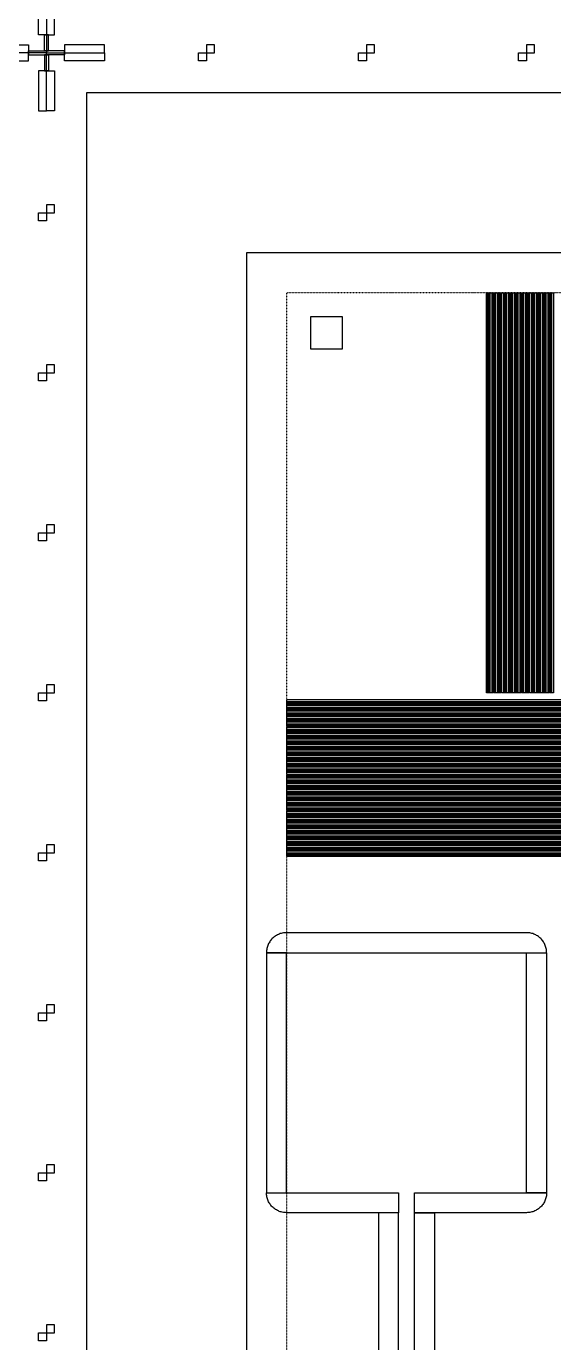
# Model space of a CAD drawing. Extents: x -50000 to 50000, y -50000 to 50000.
# Drawn here: x -21650 to -20332, y -32025 to -28734 of the extents above; entities that cross this region are included whole.
import ezdxf

# ---------------------------------------------------------------- set-up
doc = ezdxf.new("R2010")
doc.units = 0
doc.linetypes.add('DOT', pattern=[0.2, 0, -0.2])
doc.layers.get('0').update_dxf_attribs({"linetype": 'CONTINUOUS'})
for name, color, linetype in [('BASEMETAL', 4, 'CONTINUOUS'), ('DICEGRID', 3, 'CONTINUOUS'), ('FRAME', 8, 'CONTINUOUS'), ('MARKERS', 2, 'CONTINUOUS')]:
    doc.layers.add(name, color=color, linetype=linetype)

# ---------------------------------------------------------------- blocks, each defined once
blk = doc.blocks.new('DICINGBORDER')
for points in [[(0, 7200), (45, 7200), (45, 7195), (0, 7195)], [(0, 7195), (5, 7195), (5, 7155), (0, 7155)], [(45, 7200), (145, 7200), (145, 7180), (45, 7180)], [(380, 7200), (400, 7200), (400, 7180), (380, 7180)], [(780, 7200), (800, 7200), (800, 7180), (780, 7180)], [(1180, 7200), (1200, 7200), (1200, 7180), (1180, 7180)], [(7155, 7200), (7055, 7200), (7055, 7180), (7155, 7180)], [(7200, 7200), (7155, 7200), (7155, 7195), (7200, 7195)], [(7200, 7195), (7195, 7195), (7195, 7155), (7200, 7155)], [(0, 7155), (20, 7155), (20, 7055), (0, 7055)], [(7200, 7155), (7180, 7155), (7180, 7055), (7200, 7055)], [(0, 6800), (20, 6800), (20, 6820), (0, 6820)], [(7200, 6780), (7180, 6780), (7180, 6800), (7200, 6800)], [(0, 6400), (20, 6400), (20, 6420), (0, 6420)], [(7200, 6380), (7180, 6380), (7180, 6400), (7200, 6400)], [(0, 6000), (20, 6000), (20, 6020), (0, 6020)], [(7200, 5980), (7180, 5980), (7180, 6000), (7200, 6000)], [(0, 5600), (20, 5600), (20, 5620), (0, 5620)], [(7200, 5580), (7180, 5580), (7180, 5600), (7200, 5600)], [(0, 5200), (20, 5200), (20, 5220), (0, 5220)], [(7200, 5180), (7180, 5180), (7180, 5200), (7200, 5200)], [(0, 4800), (20, 4800), (20, 4820), (0, 4820)], [(7200, 4780), (7180, 4780), (7180, 4800), (7200, 4800)], [(0, 4400), (20, 4400), (20, 4420), (0, 4420)], [(7200, 4380), (7180, 4380), (7180, 4400), (7200, 4400)], [(0, 4000), (20, 4000), (20, 4020), (0, 4020)], [(7200, 3980), (7180, 3980), (7180, 4000), (7200, 4000)], [(0, 45), (20, 45), (20, 145), (0, 145)], [(7200, 45), (7180, 45), (7180, 145), (7200, 145)], [(0, 5), (5, 5), (5, 45), (0, 45)], [(7200, 5), (7195, 5), (7195, 45), (7200, 45)], [(0, 0), (45, 0), (45, 5), (0, 5)], [(45, 0), (145, 0), (145, 20), (45, 20)], [(400, 0), (420, 0), (420, 20), (400, 20)], [(800, 0), (820, 0), (820, 20), (800, 20)], [(1200, 0), (1220, 0), (1220, 20), (1200, 20)], [(7155, 0), (7055, 0), (7055, 20), (7155, 20)], [(7200, 0), (7155, 0), (7155, 5), (7200, 5)]]:
    blk.add_lwpolyline(points, close=True)
blk = doc.blocks.new('CHIP_JARRAY')
for points in [[(1000, 6500), (1002, 6500), (1002, 5500), (1000, 5500)], [(1003, 6500), (1005.4, 6500), (1005.4, 5500), (1003, 5500)], [(1006, 6500), (1008, 6500), (1008, 5500), (1006, 5500)], [(1009, 6500), (1013.3, 6500), (1013.3, 5500), (1009, 5500)], [(1014, 6500), (1016, 6500), (1016, 5500), (1014, 5500)], [(1017, 6500), (1019.4, 6500), (1019.4, 5500), (1017, 5500)], [(1020, 6500), (1022, 6500), (1022, 5500), (1020, 5500)], [(1023, 6500), (1027.3, 6500), (1027.3, 5500), (1023, 5500)], [(1028, 6500), (1030, 6500), (1030, 5500), (1028, 5500)], [(1031, 6500), (1033.4, 6500), (1033.4, 5500), (1031, 5500)], [(1034, 6500), (1036, 6500), (1036, 5500), (1034, 5500)], [(1037, 6500), (1041.3, 6500), (1041.3, 5500), (1037, 5500)], [(1042, 6500), (1044, 6500), (1044, 5500), (1042, 5500)], [(1045, 6500), (1047.4, 6500), (1047.4, 5500), (1045, 5500)], [(1048, 6500), (1050, 6500), (1050, 5500), (1048, 5500)], [(1051, 6500), (1055.3, 6500), (1055.3, 5500), (1051, 5500)], [(1056, 6500), (1058, 6500), (1058, 5500), (1056, 5500)], [(1059, 6500), (1061.4, 6500), (1061.4, 5500), (1059, 5500)], [(1062, 6500), (1064, 6500), (1064, 5500), (1062, 5500)], [(1065, 6500), (1069.3, 6500), (1069.3, 5500), (1065, 5500)], [(1070, 6500), (1072, 6500), (1072, 5500), (1070, 5500)], [(1073, 6500), (1075.4, 6500), (1075.4, 5500), (1073, 5500)], [(1076, 6500), (1078, 6500), (1078, 5500), (1076, 5500)], [(1079, 6500), (1083.3, 6500), (1083.3, 5500), (1079, 5500)], [(1084, 6500), (1086, 6500), (1086, 5500), (1084, 5500)], [(1087, 6500), (1089.4, 6500), (1089.4, 5500), (1087, 5500)], [(1090, 6500), (1092, 6500), (1092, 5500), (1090, 5500)], [(1093, 6500), (1097.3, 6500), (1097.3, 5500), (1093, 5500)], [(1098, 6500), (1100, 6500), (1100, 5500), (1098, 5500)], [(1101, 6500), (1103.4, 6500), (1103.4, 5500), (1101, 5500)], [(1104, 6500), (1106, 6500), (1106, 5500), (1104, 5500)], [(1107, 6500), (1111.3, 6500), (1111.3, 5500), (1107, 5500)], [(1112, 6500), (1114, 6500), (1114, 5500), (1112, 5500)], [(1115, 6500), (1117.4, 6500), (1117.4, 5500), (1115, 5500)], [(1118, 6500), (1120, 6500), (1120, 5500), (1118, 5500)], [(1121, 6500), (1125.3, 6500), (1125.3, 5500), (1121, 5500)], [(1126, 6500), (1128, 6500), (1128, 5500), (1126, 5500)], [(1129, 6500), (1131.4, 6500), (1131.4, 5500), (1129, 5500)], [(1132, 6500), (1134, 6500), (1134, 5500), (1132, 5500)], [(1135, 6500), (1139.3, 6500), (1139.3, 5500), (1135, 5500)], [(1140, 6500), (1142, 6500), (1142, 5500), (1140, 5500)], [(1143, 6500), (1145.4, 6500), (1145.4, 5500), (1143, 5500)], [(1146, 6500), (1148, 6500), (1148, 5500), (1146, 5500)], [(1149, 6500), (1153.3, 6500), (1153.3, 5500), (1149, 5500)], [(1154, 6500), (1156, 6500), (1156, 5500), (1154, 5500)], [(1157, 6500), (1159.4, 6500), (1159.4, 5500), (1157, 5500)], [(1160, 6500), (1162, 6500), (1162, 5500), (1160, 5500)], [(1163, 6500), (1167.3, 6500), (1167.3, 5500), (1163, 5500)], [(500, 5478), (6500, 5478), (6500, 5482.3), (500, 5482.3)], [(500, 5475), (6500, 5475), (6500, 5477), (500, 5477)], [(500, 5472), (6500, 5472), (6500, 5474.4), (500, 5474.4)], [(500, 5469), (6500, 5469), (6500, 5471), (500, 5471)], [(500, 5464), (6500, 5464), (6500, 5468.3), (500, 5468.3)], [(500, 5461), (6500, 5461), (6500, 5463), (500, 5463)], [(500, 5458), (6500, 5458), (6500, 5460.4), (500, 5460.4)], [(500, 5455), (6500, 5455), (6500, 5457), (500, 5457)], [(500, 5450), (6500, 5450), (6500, 5454.3), (500, 5454.3)], [(500, 5447), (6500, 5447), (6500, 5449), (500, 5449)], [(500, 5444), (6500, 5444), (6500, 5446.4), (500, 5446.4)], [(500, 5441), (6500, 5441), (6500, 5443), (500, 5443)], [(500, 5436), (6500, 5436), (6500, 5440.3), (500, 5440.3)], [(500, 5433), (6500, 5433), (6500, 5435), (500, 5435)], [(500, 5430), (6500, 5430), (6500, 5432.4), (500, 5432.4)], [(500, 5427), (6500, 5427), (6500, 5429), (500, 5429)], [(500, 5422), (6500, 5422), (6500, 5426.3), (500, 5426.3)], [(500, 5419), (6500, 5419), (6500, 5421), (500, 5421)], [(500, 5416), (6500, 5416), (6500, 5418.4), (500, 5418.4)], [(500, 5413), (6500, 5413), (6500, 5415), (500, 5415)], [(500, 5408), (6500, 5408), (6500, 5412.3), (500, 5412.3)], [(500, 5405), (6500, 5405), (6500, 5407), (500, 5407)], [(500, 5402), (6500, 5402), (6500, 5404.4), (500, 5404.4)], [(500, 5399), (6500, 5399), (6500, 5401), (500, 5401)], [(500, 5394), (6500, 5394), (6500, 5398.3), (500, 5398.3)], [(500, 5391), (6500, 5391), (6500, 5393), (500, 5393)], [(500, 5388), (6500, 5388), (6500, 5390.4), (500, 5390.4)], [(500, 5385), (6500, 5385), (6500, 5387), (500, 5387)], [(500, 5380), (6500, 5380), (6500, 5384.3), (500, 5384.3)], [(500, 5377), (6500, 5377), (6500, 5379), (500, 5379)], [(500, 5374), (6500, 5374), (6500, 5376.4), (500, 5376.4)], [(500, 5371), (6500, 5371), (6500, 5373), (500, 5373)], [(500, 5366), (6500, 5366), (6500, 5370.3), (500, 5370.3)], [(500, 5363), (6500, 5363), (6500, 5365), (500, 5365)], [(500, 5360), (6500, 5360), (6500, 5362.4), (500, 5362.4)], [(500, 5357), (6500, 5357), (6500, 5359), (500, 5359)], [(500, 5352), (6500, 5352), (6500, 5356.3), (500, 5356.3)], [(500, 5349), (6500, 5349), (6500, 5351), (500, 5351)], [(500, 5346), (6500, 5346), (6500, 5348.4), (500, 5348.4)], [(500, 5343), (6500, 5343), (6500, 5345), (500, 5345)], [(500, 5338), (6500, 5338), (6500, 5342.3), (500, 5342.3)], [(500, 5335), (6500, 5335), (6500, 5337), (500, 5337)], [(500, 5332), (6500, 5332), (6500, 5334.4), (500, 5334.4)], [(500, 5329), (6500, 5329), (6500, 5331), (500, 5331)], [(500, 5324), (6500, 5324), (6500, 5328.3), (500, 5328.3)], [(500, 5321), (6500, 5321), (6500, 5323), (500, 5323)], [(500, 5318), (6500, 5318), (6500, 5320.4), (500, 5320.4)], [(500, 5315), (6500, 5315), (6500, 5317), (500, 5317)], [(500, 5310), (6500, 5310), (6500, 5314.3), (500, 5314.3)], [(500, 5307), (6500, 5307), (6500, 5309), (500, 5309)], [(500, 5304), (6500, 5304), (6500, 5306.4), (500, 5306.4)], [(500, 5301), (6500, 5301), (6500, 5303), (500, 5303)], [(500, 5296), (6500, 5296), (6500, 5300.3), (500, 5300.3)], [(500, 5293), (6500, 5293), (6500, 5295), (500, 5295)], [(500, 5290), (6500, 5290), (6500, 5292.4), (500, 5292.4)], [(500, 5287), (6500, 5287), (6500, 5289), (500, 5289)], [(500, 5282), (6500, 5282), (6500, 5286.3), (500, 5286.3)], [(500, 5279), (6500, 5279), (6500, 5281), (500, 5281)], [(500, 5276), (6500, 5276), (6500, 5278.4), (500, 5278.4)], [(500, 5273), (6500, 5273), (6500, 5275), (500, 5275)], [(500, 5268), (6500, 5268), (6500, 5272.3), (500, 5272.3)], [(500, 5265), (6500, 5265), (6500, 5267), (500, 5267)], [(500, 5262), (6500, 5262), (6500, 5264.4), (500, 5264.4)], [(500, 5259), (6500, 5259), (6500, 5261), (500, 5261)], [(500, 5254), (6500, 5254), (6500, 5258.3), (500, 5258.3)], [(500, 5251), (6500, 5251), (6500, 5253), (500, 5253)], [(500, 5248), (6500, 5248), (6500, 5250.4), (500, 5250.4)], [(500, 5245), (6500, 5245), (6500, 5247), (500, 5247)], [(500, 5240), (6500, 5240), (6500, 5244.3), (500, 5244.3)], [(500, 5237), (6500, 5237), (6500, 5239), (500, 5239)], [(500, 5234), (6500, 5234), (6500, 5236.4), (500, 5236.4)], [(500, 5231), (6500, 5231), (6500, 5233), (500, 5233)], [(500, 5226), (6500, 5226), (6500, 5230.3), (500, 5230.3)], [(500, 5223), (6500, 5223), (6500, 5225), (500, 5225)], [(500, 5220), (6500, 5220), (6500, 5222.4), (500, 5222.4)], [(500, 5217), (6500, 5217), (6500, 5219), (500, 5219)], [(500, 5212), (6500, 5212), (6500, 5216.3), (500, 5216.3)], [(500, 5209), (6500, 5209), (6500, 5211), (500, 5211)], [(500, 5206), (6500, 5206), (6500, 5208.4), (500, 5208.4)], [(500, 5203), (6500, 5203), (6500, 5205), (500, 5205)], [(500, 5198), (6500, 5198), (6500, 5202.3), (500, 5202.3)], [(500, 5195), (6500, 5195), (6500, 5197), (500, 5197)], [(500, 5192), (6500, 5192), (6500, 5194.4), (500, 5194.4)], [(500, 5189), (6500, 5189), (6500, 5191), (500, 5191)], [(500, 5184), (6500, 5184), (6500, 5188.3), (500, 5188.3)], [(500, 5181), (6500, 5181), (6500, 5183), (500, 5183)], [(500, 5178), (6500, 5178), (6500, 5180.4), (500, 5180.4)], [(500, 5175), (6500, 5175), (6500, 5177), (500, 5177)], [(500, 5170), (6500, 5170), (6500, 5174.3), (500, 5174.3)], [(500, 5167), (6500, 5167), (6500, 5169), (500, 5169)], [(500, 5164), (6500, 5164), (6500, 5166.4), (500, 5166.4)], [(500, 5161), (6500, 5161), (6500, 5163), (500, 5163)], [(500, 5156), (6500, 5156), (6500, 5160.3), (500, 5160.3)], [(500, 5153), (6500, 5153), (6500, 5155), (500, 5155)], [(500, 5150), (6500, 5150), (6500, 5152.4), (500, 5152.4)], [(500, 5147), (6500, 5147), (6500, 5149), (500, 5149)], [(500, 5142), (6500, 5142), (6500, 5146.3), (500, 5146.3)], [(500, 5139), (6500, 5139), (6500, 5141), (500, 5141)], [(500, 5136), (6500, 5136), (6500, 5138.4), (500, 5138.4)], [(500, 5133), (6500, 5133), (6500, 5135), (500, 5135)], [(500, 5128), (6500, 5128), (6500, 5132.3), (500, 5132.3)], [(500, 5125), (6500, 5125), (6500, 5127), (500, 5127)], [(500, 5122), (6500, 5122), (6500, 5124.4), (500, 5124.4)], [(500, 5119), (6500, 5119), (6500, 5121), (500, 5121)], [(500, 5114), (6500, 5114), (6500, 5118.3), (500, 5118.3)], [(500, 5111), (6500, 5111), (6500, 5113), (500, 5113)], [(500, 5108), (6500, 5108), (6500, 5110.4), (500, 5110.4)], [(500, 5105), (6500, 5105), (6500, 5107), (500, 5107)], [(500, 5100), (6500, 5100), (6500, 5104.3), (500, 5104.3)], [(500, 5097), (6500, 5097), (6500, 5099), (500, 5099)], [(500, 5094), (6500, 5094), (6500, 5096.4), (500, 5096.4)], [(500, 5091), (6500, 5091), (6500, 5093), (500, 5093)], [(800, 4850), (1150, 4850), (1150, 4850), (1149.9, 4852.6), (1149.7, 4855.2), (1149.4, 4857.8), (1148.9, 4860.4), (1148.3, 4862.9), (1147.6, 4865.5), (1146.7, 4867.9), (1145.7, 4870.3), (1144.6, 4872.7), (1143.3, 4875), (1141.9, 4877.2), (1140.5, 4879.4), (1138.9, 4881.5), (1137.2, 4883.5), (1135.4, 4885.4), (1133.5, 4887.2), (1131.5, 4888.9), (1129.4, 4890.5), (1127.2, 4891.9), (1125, 4893.3), (1122.7, 4894.6), (1120.3, 4895.7), (1117.9, 4896.7), (1115.5, 4897.6), (1112.9, 4898.3), (1110.4, 4898.9), (1107.8, 4899.4), (1105.2, 4899.7), (1102.6, 4899.9), (1100, 4900), (500, 4900), (497.4, 4899.9), (494.8, 4899.7), (492.2, 4899.4), (489.6, 4898.9), (487.1, 4898.3), (484.5, 4897.6), (482.1, 4896.7), (479.7, 4895.7), (477.3, 4894.6), (475, 4893.3), (472.8, 4891.9), (470.6, 4890.5), (468.5, 4888.9), (466.5, 4887.2), (464.6, 4885.4), (462.8, 4883.5), (461.1, 4881.5), (459.5, 4879.4), (458.1, 4877.2), (456.7, 4875), (455.4, 4872.7), (454.3, 4870.3), (453.3, 4867.9), (452.4, 4865.5), (451.7, 4862.9), (451.1, 4860.4), (450.6, 4857.8), (450.3, 4855.2), (450.1, 4852.6), (450, 4850), (450, 4850)], [(500, 4250), (500, 4850), (450, 4850), (450, 4250)], [(1100, 4250), (1100, 4850), (1150, 4850), (1150, 4250)], [(615, 4250), (780, 4250), (780, 4200), (500, 4200), (497.4, 4200.1), (494.8, 4200.3), (492.2, 4200.6), (489.6, 4201.1), (487.1, 4201.7), (484.5, 4202.4), (482.1, 4203.3), (479.7, 4204.3), (477.3, 4205.4), (475, 4206.7), (472.8, 4208.1), (470.6, 4209.5), (468.5, 4211.1), (466.5, 4212.8), (464.6, 4214.6), (462.8, 4216.5), (461.1, 4218.5), (459.5, 4220.6), (458.1, 4222.8), (456.7, 4225), (455.4, 4227.3), (454.3, 4229.7), (453.3, 4232.1), (452.4, 4234.5), (451.7, 4237.1), (451.1, 4239.6), (450.6, 4242.2), (450.3, 4244.8), (450.1, 4247.4), (450, 4250), (450, 4250)], [(985, 4250), (1150, 4250), (1150, 4250), (1149.9, 4247.4), (1149.7, 4244.8), (1149.4, 4242.2), (1148.9, 4239.6), (1148.3, 4237.1), (1147.6, 4234.5), (1146.7, 4232.1), (1145.7, 4229.7), (1144.6, 4227.3), (1143.3, 4225), (1141.9, 4222.8), (1140.5, 4220.6), (1138.9, 4218.5), (1137.2, 4216.5), (1135.4, 4214.6), (1133.5, 4212.8), (1131.5, 4211.1), (1129.4, 4209.5), (1127.2, 4208.1), (1125, 4206.7), (1122.7, 4205.4), (1120.3, 4204.3), (1117.9, 4203.3), (1115.5, 4202.4), (1112.9, 4201.7), (1110.4, 4201.1), (1107.8, 4200.6), (1105.2, 4200.3), (1102.6, 4200.1), (1100, 4200), (820, 4200), (820, 4250)], [(780, 2800), (780, 4200), (730, 4200), (730, 2800)], [(820, 2800), (820, 4200), (870, 4200), (870, 2800)]]:
    blk.add_lwpolyline(points, close=True)
at = {"layer": 'DICEGRID'}
blk.add_lwpolyline([(400, 400), (6600, 400), (6600, 6600), (400, 6600)], close=True, dxfattribs=at)
at = {"layer": 'FRAME'}
blk.add_lwpolyline([(0, 0), (7000, 0), (7000, 7000), (0, 7000)], close=True, dxfattribs=at)
at = {"layer": 'FRAME', "linetype": 'DOT'}
blk.add_lwpolyline([(500, 500), (6500, 500), (6500, 6500), (500, 6500)], close=True, dxfattribs=at)
at = {"layer": 'MARKERS'}
blk.add_lwpolyline([(560, 6360), (640, 6360), (640, 6440), (560, 6440)], close=True, dxfattribs=at)

msp = doc.modelspace()

# ---------------------------------------------------------------- linework, layer by layer
at = {"layer": 'FRAME'}
for radius in [50000, 49500]:
    msp.add_circle((0, 0), radius, dxfattribs=at)

# ---------------------------------------------------------------- block references
at = {"layer": 'BASEMETAL'}
msp.add_blockref('CHIP_JARRAY', (-21500, -35900), dxfattribs=at)
at = {"layer": 'MARKERS'}
for p in [(-28800, -28800), (-21600, -28800), (-28800, -36000), (-21600, -36000)]:
    msp.add_blockref('DICINGBORDER', p, dxfattribs=at)

doc.saveas('drawing.dxf')
